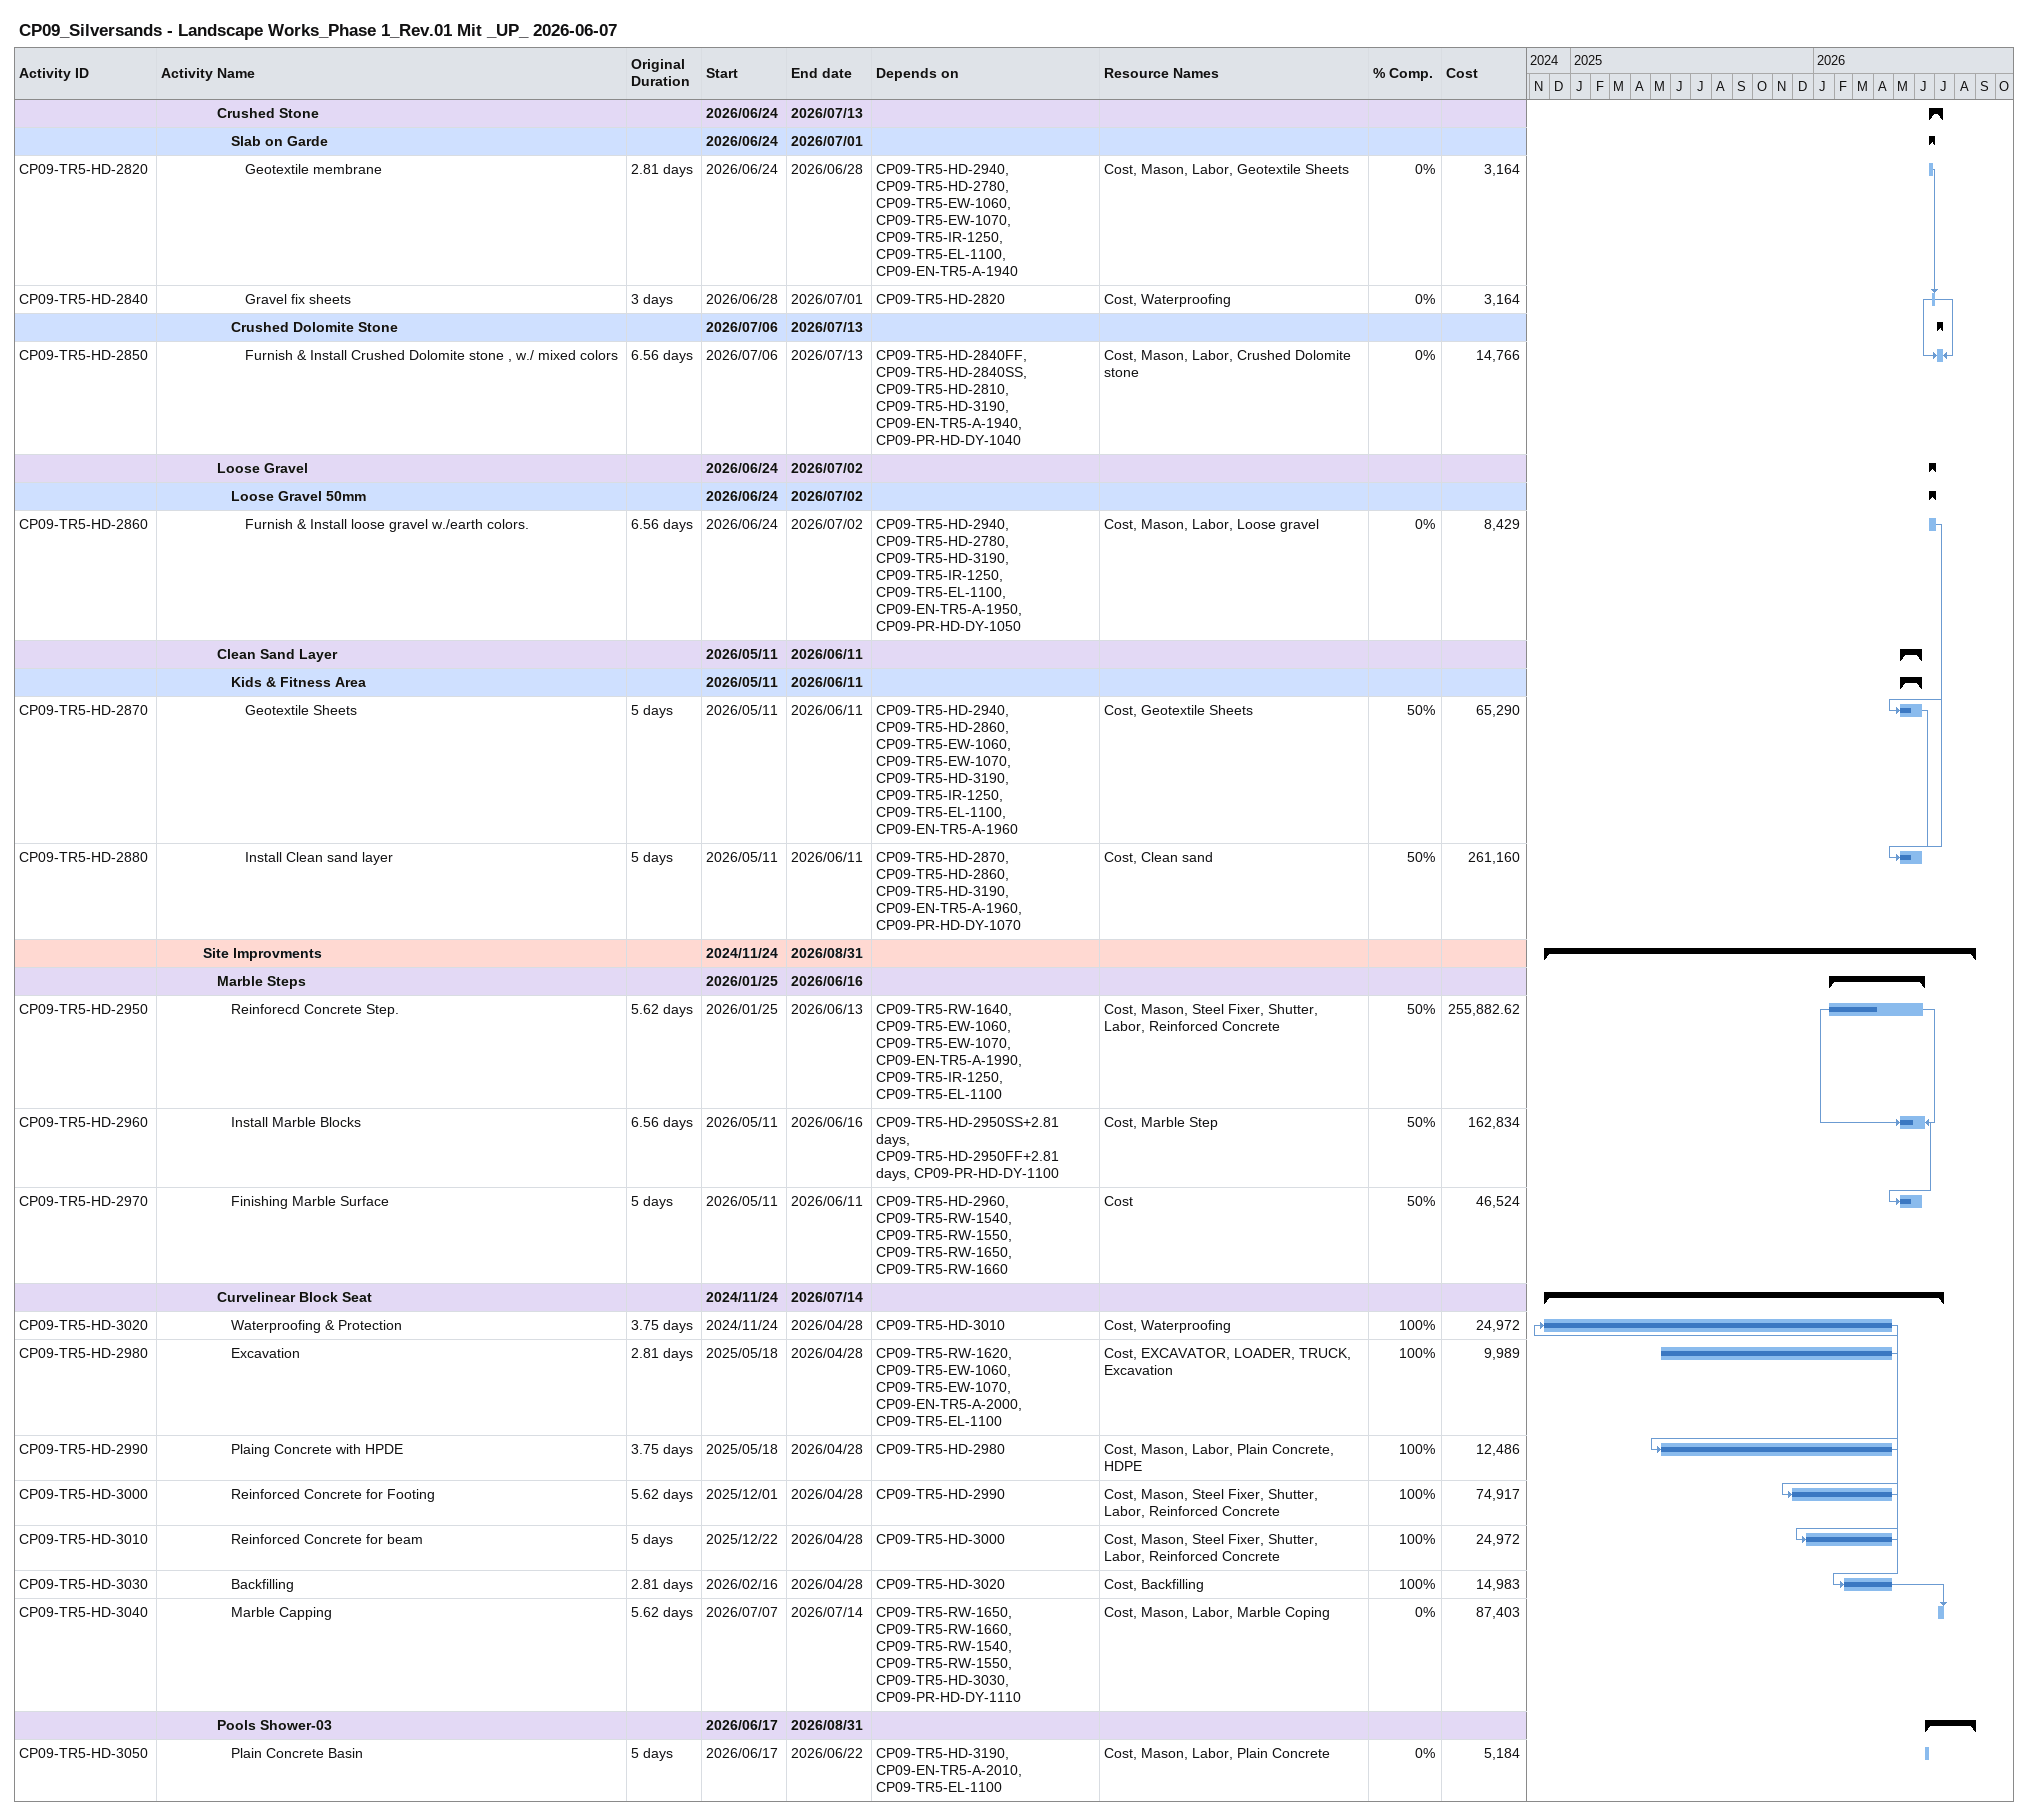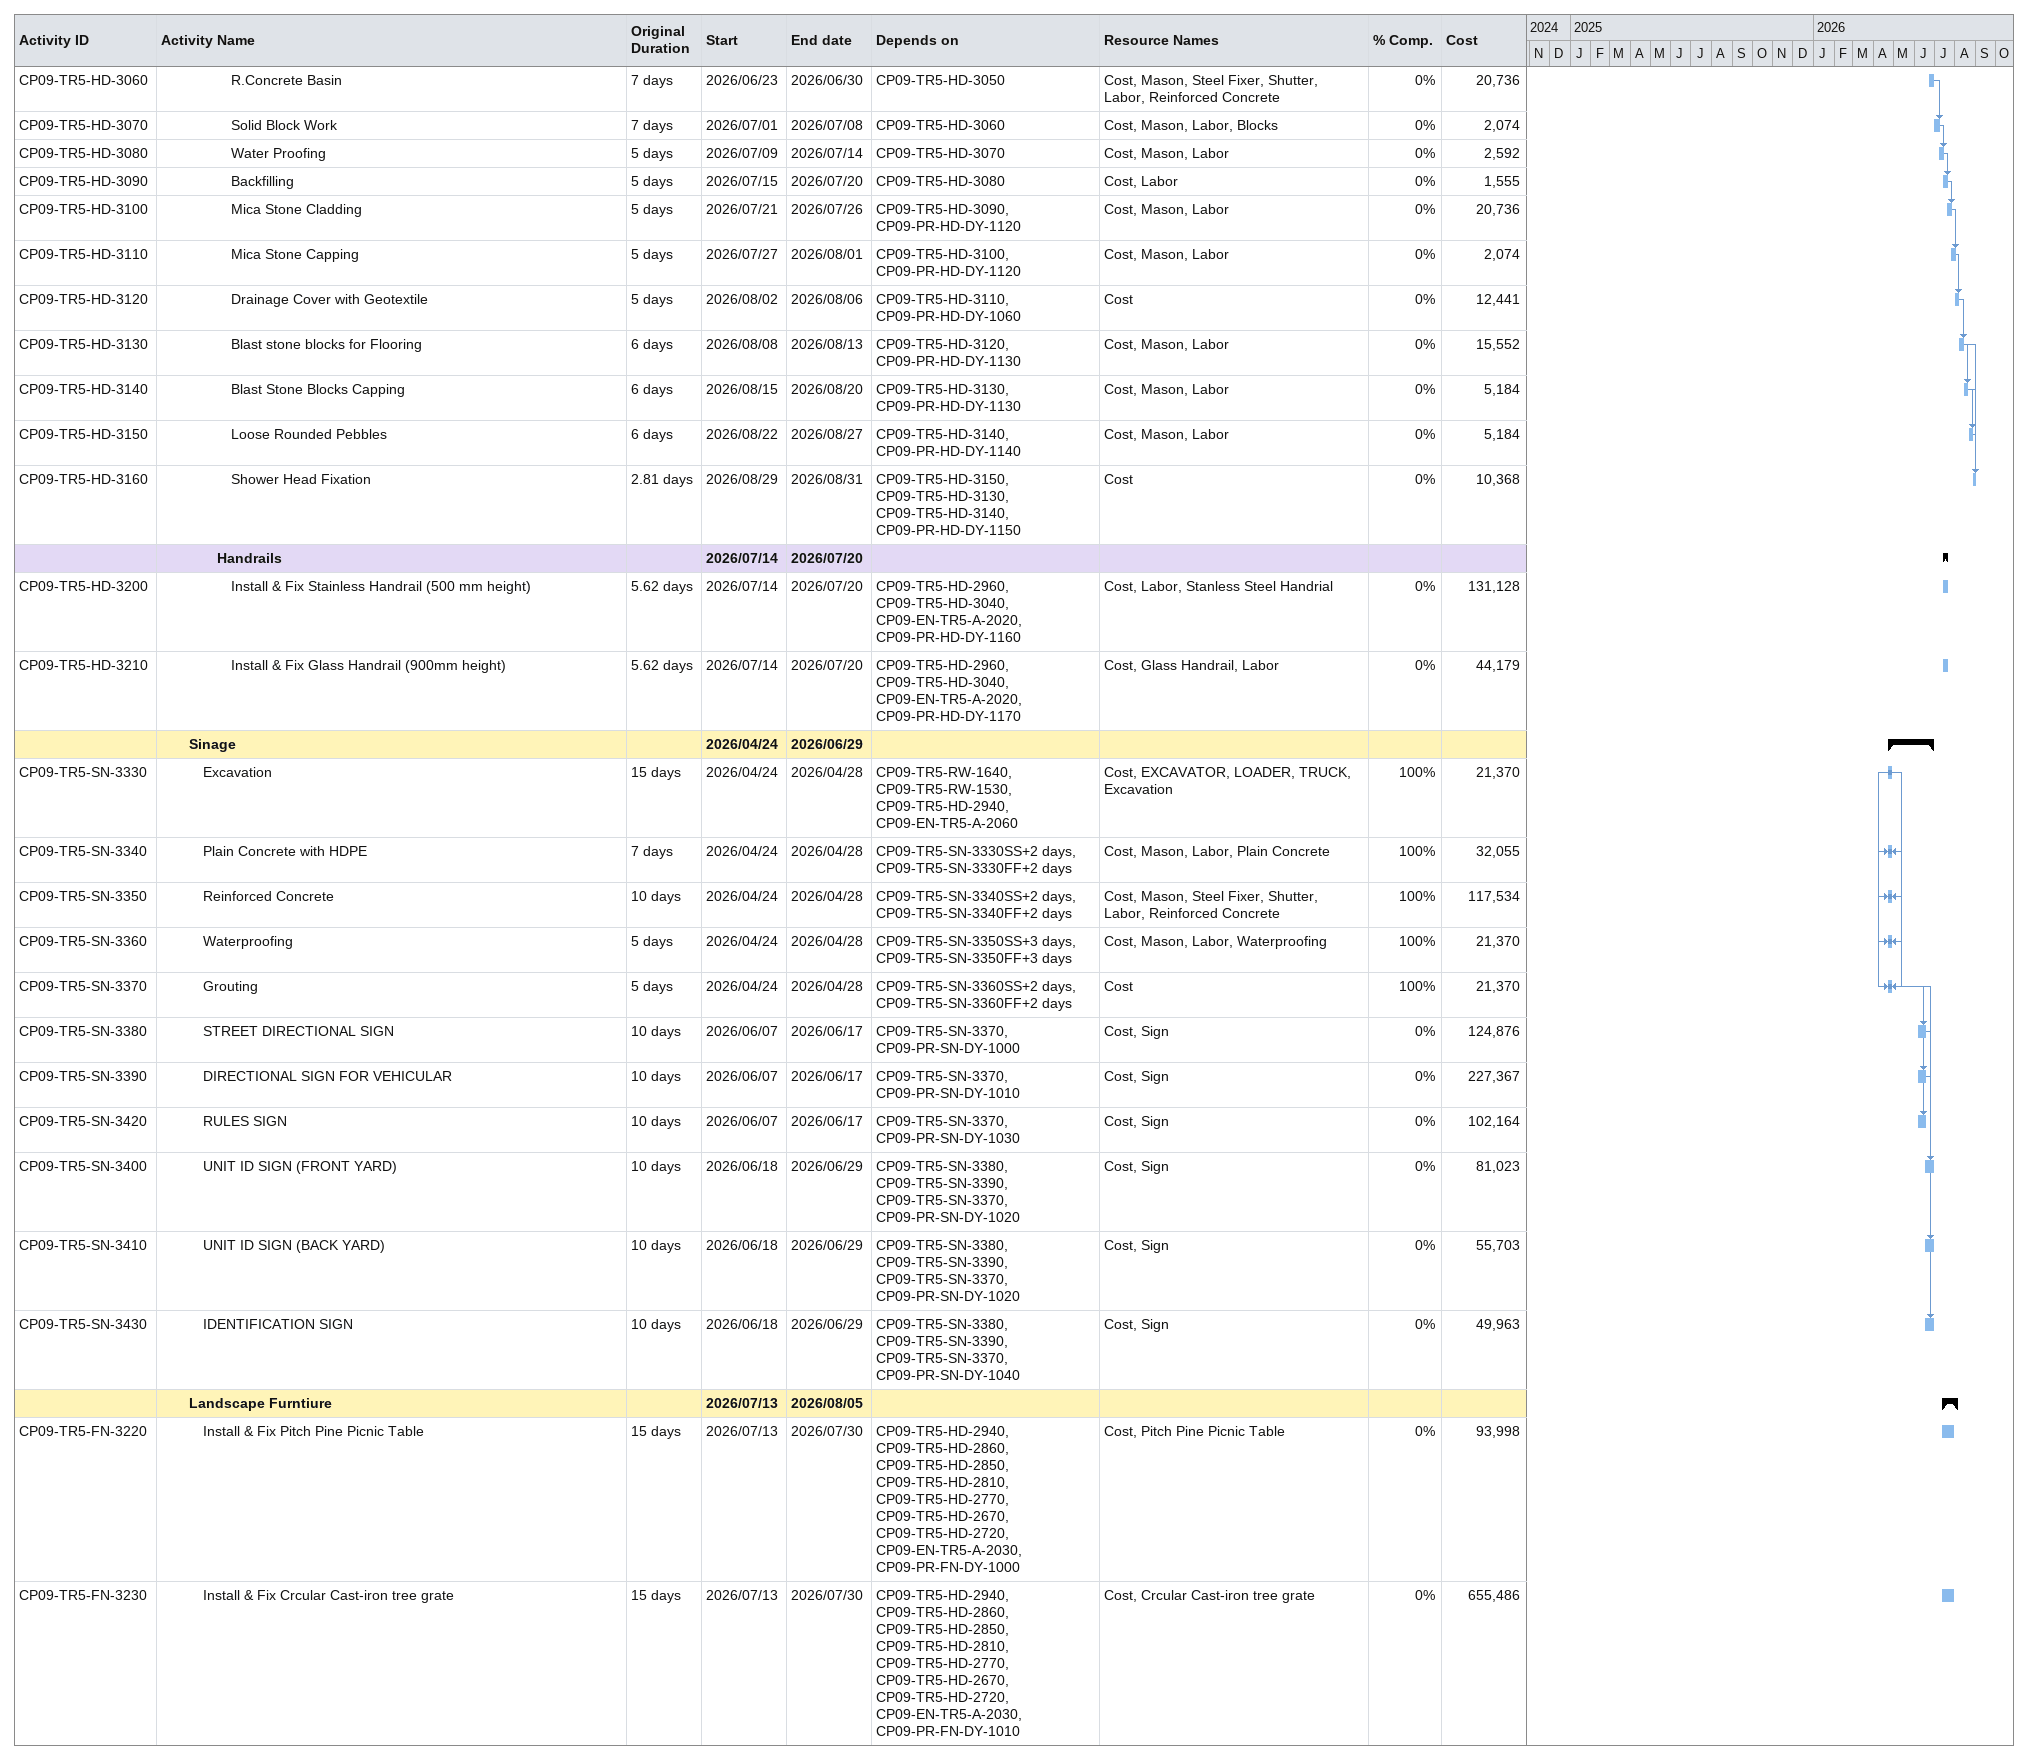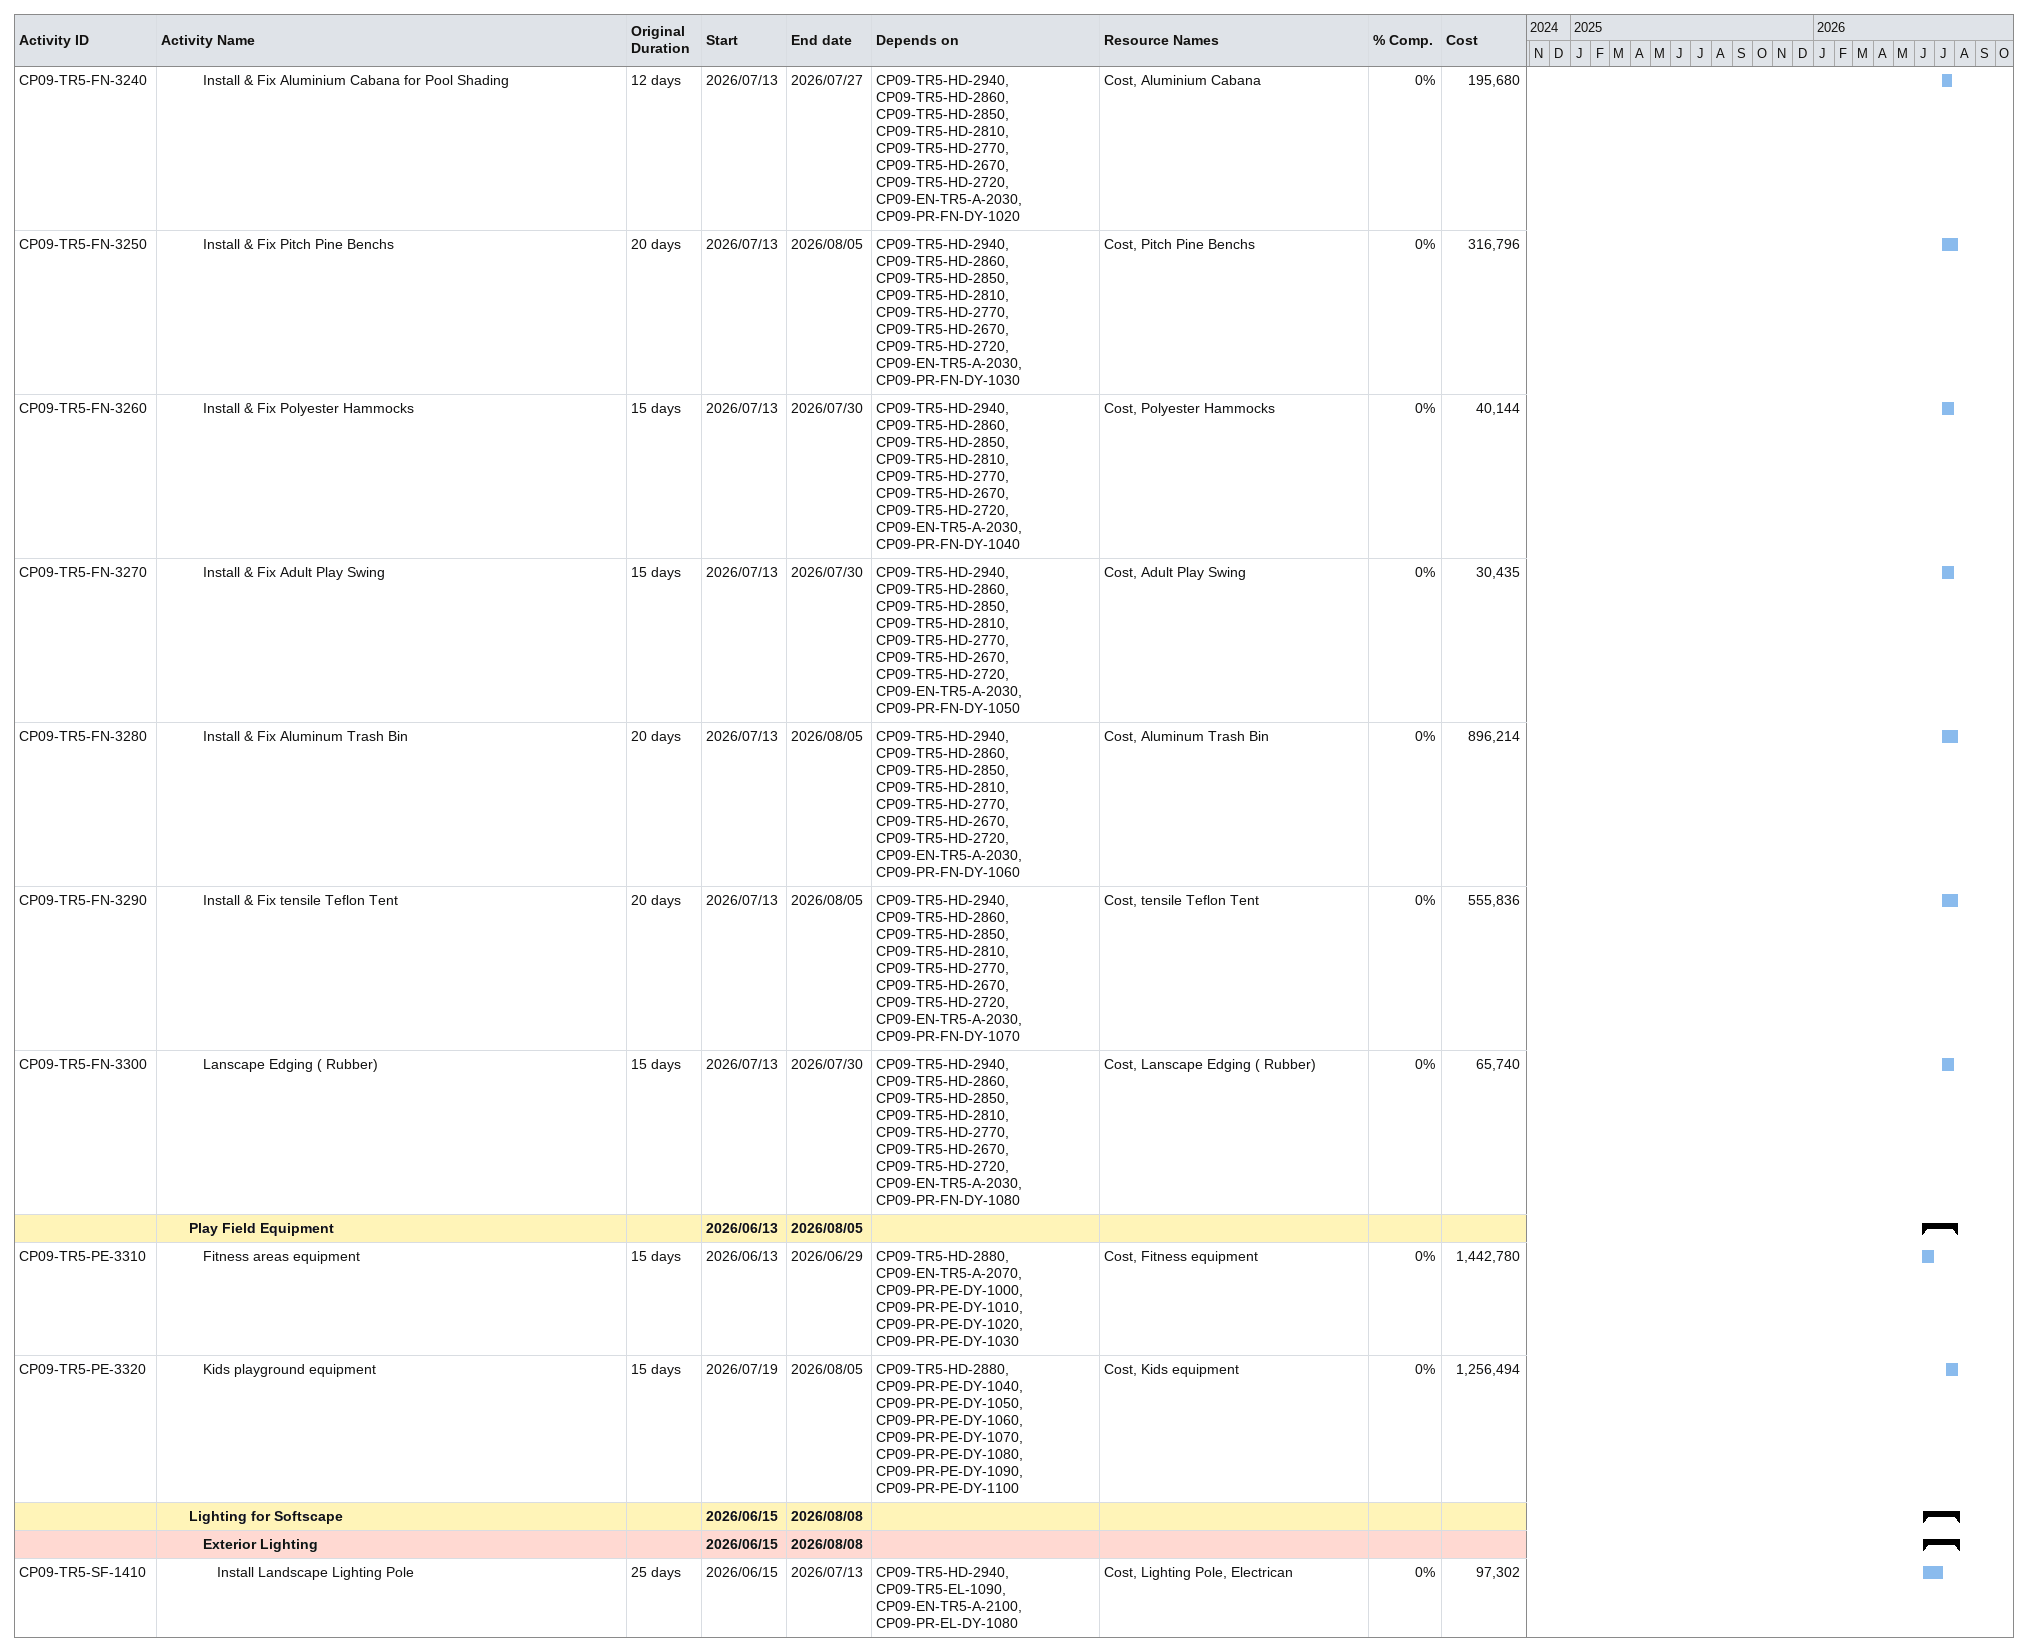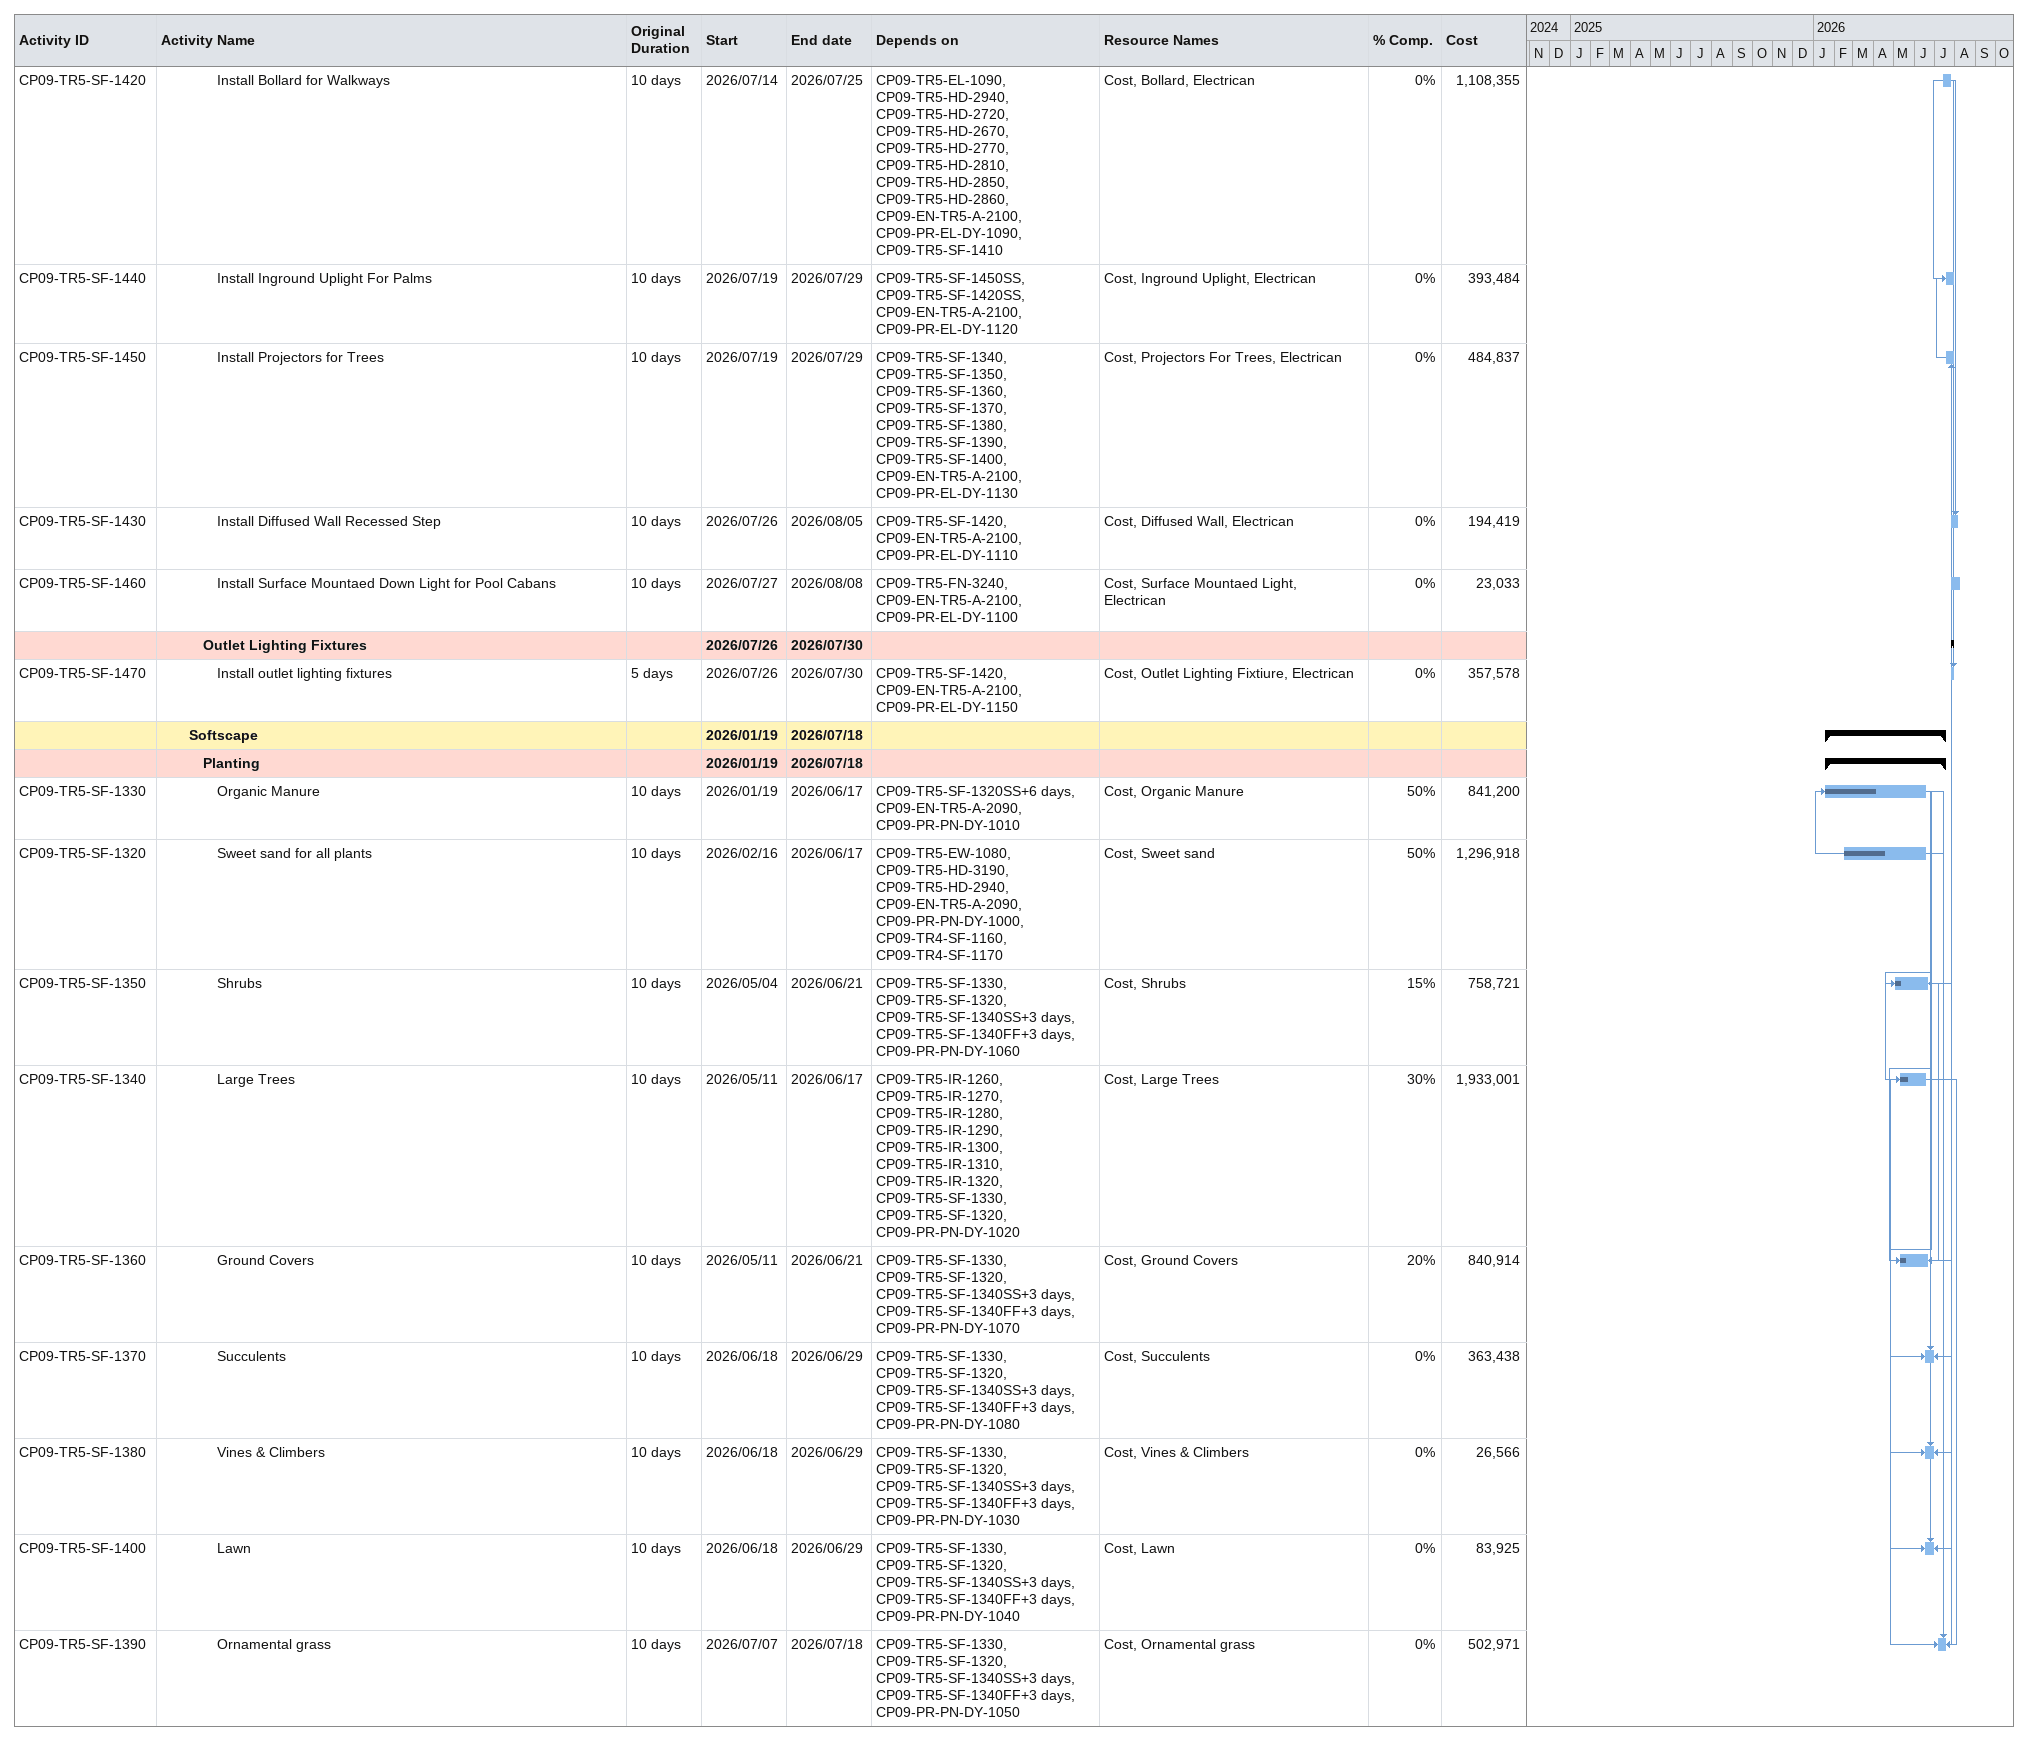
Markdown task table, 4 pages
CP09_Silversands - Landscape Works_Phase 1_Rev.01 Mit _UP_ 2026-06-07

| ID | Level | Task | Original duration | Start | Finish | Predecessors | Resources | % complete | Cost |
|---|---|---|---|---|---|---|---|---|---|
|  | 5 | **Crushed Stone** |  | 2026-06-24 | 2026-07-13 |  |  |  |  |
|  | 6 | **Slab on Garde** |  | 2026-06-24 | 2026-07-01 |  |  |  |  |
| CP09-TR5-HD-2820 | 7 | Geotextile membrane | 2.81d | 2026-06-24 | 2026-06-28 | CP09-TR5-HD-2940, CP09-TR5-HD-2780, CP09-TR5-EW-1060, CP09-TR5-EW-1070, CP09-TR5-IR-1250, CP09-TR5-EL-1100, CP09-EN-TR5-A-1940 | Cost, Mason, Labor, Geotextile Sheets | 0 | 3164 |
| CP09-TR5-HD-2840 | 7 | Gravel fix sheets | 3d | 2026-06-28 | 2026-07-01 | CP09-TR5-HD-2820 | Cost, Waterproofing | 0 | 3164 |
|  | 6 | **Crushed Dolomite Stone** |  | 2026-07-06 | 2026-07-13 |  |  |  |  |
| CP09-TR5-HD-2850 | 7 | Furnish & Install Crushed Dolomite stone , w./ mixed colors | 6.56d | 2026-07-06 | 2026-07-13 | CP09-TR5-HD-2840FF, CP09-TR5-HD-2840SS, CP09-TR5-HD-2810, CP09-TR5-HD-3190, CP09-EN-TR5-A-1940, CP09-PR-HD-DY-1040 | Cost, Mason, Labor, Crushed Dolomite stone | 0 | 14766 |
|  | 5 | **Loose Gravel** |  | 2026-06-24 | 2026-07-02 |  |  |  |  |
|  | 6 | **Loose Gravel 50mm** |  | 2026-06-24 | 2026-07-02 |  |  |  |  |
| CP09-TR5-HD-2860 | 7 | Furnish & Install loose gravel w./earth colors. | 6.56d | 2026-06-24 | 2026-07-02 | CP09-TR5-HD-2940, CP09-TR5-HD-2780, CP09-TR5-HD-3190, CP09-TR5-IR-1250, CP09-TR5-EL-1100, CP09-EN-TR5-A-1950, CP09-PR-HD-DY-1050 | Cost, Mason, Labor, Loose gravel | 0 | 8429 |
|  | 5 | **Clean Sand Layer** |  | 2026-05-11 | 2026-06-11 |  |  |  |  |
|  | 6 | **Kids & Fitness Area** |  | 2026-05-11 | 2026-06-11 |  |  |  |  |
| CP09-TR5-HD-2870 | 7 | Geotextile Sheets | 5d | 2026-05-11 | 2026-06-11 | CP09-TR5-HD-2940, CP09-TR5-HD-2860, CP09-TR5-EW-1060, CP09-TR5-EW-1070, CP09-TR5-HD-3190, CP09-TR5-IR-1250, CP09-TR5-EL-1100, CP09-EN-TR5-A-1960 | Cost, Geotextile Sheets | 50 | 65290 |
| CP09-TR5-HD-2880 | 7 | Install Clean sand layer | 5d | 2026-05-11 | 2026-06-11 | CP09-TR5-HD-2870, CP09-TR5-HD-2860, CP09-TR5-HD-3190, CP09-EN-TR5-A-1960, CP09-PR-HD-DY-1070 | Cost, Clean sand | 50 | 261160 |
|  | 4 | **Site Improvments** |  | 2024-11-24 | 2026-08-31 |  |  |  |  |
|  | 5 | **Marble Steps** |  | 2026-01-25 | 2026-06-16 |  |  |  |  |
| CP09-TR5-HD-2950 | 6 | Reinforecd Concrete Step. | 5.62d | 2026-01-25 | 2026-06-13 | CP09-TR5-RW-1640, CP09-TR5-EW-1060, CP09-TR5-EW-1070, CP09-EN-TR5-A-1990, CP09-TR5-IR-1250, CP09-TR5-EL-1100 | Cost, Mason, Steel Fixer, Shutter, Labor, Reinforced Concrete | 50 | 255882.62 |
| CP09-TR5-HD-2960 | 6 | Install Marble Blocks | 6.56d | 2026-05-11 | 2026-06-16 | CP09-TR5-HD-2950SS+2.81d, CP09-TR5-HD-2950FF+2.81d, CP09-PR-HD-DY-1100 | Cost, Marble Step | 50 | 162834 |
| CP09-TR5-HD-2970 | 6 | Finishing Marble Surface | 5d | 2026-05-11 | 2026-06-11 | CP09-TR5-HD-2960, CP09-TR5-RW-1540, CP09-TR5-RW-1550, CP09-TR5-RW-1650, CP09-TR5-RW-1660 | Cost | 50 | 46524 |
|  | 5 | **Curvelinear Block Seat** |  | 2024-11-24 | 2026-07-14 |  |  |  |  |
| CP09-TR5-HD-3020 | 6 | Waterproofing & Protection | 3.75d | 2024-11-24 | 2026-04-28 | CP09-TR5-HD-3010 | Cost, Waterproofing | 100 | 24972 |
| CP09-TR5-HD-2980 | 6 | Excavation | 2.81d | 2025-05-18 | 2026-04-28 | CP09-TR5-RW-1620, CP09-TR5-EW-1060, CP09-TR5-EW-1070, CP09-EN-TR5-A-2000, CP09-TR5-EL-1100 | Cost, EXCAVATOR, LOADER, TRUCK, Excavation | 100 | 9989 |
| CP09-TR5-HD-2990 | 6 | Plaing Concrete with HPDE | 3.75d | 2025-05-18 | 2026-04-28 | CP09-TR5-HD-2980 | Cost, Mason, Labor, Plain Concrete, HDPE | 100 | 12486 |
| CP09-TR5-HD-3000 | 6 | Reinforced Concrete for Footing | 5.62d | 2025-12-01 | 2026-04-28 | CP09-TR5-HD-2990 | Cost, Mason, Steel Fixer, Shutter, Labor, Reinforced Concrete | 100 | 74917 |
| CP09-TR5-HD-3010 | 6 | Reinforced Concrete for beam | 5d | 2025-12-22 | 2026-04-28 | CP09-TR5-HD-3000 | Cost, Mason, Steel Fixer, Shutter, Labor, Reinforced Concrete | 100 | 24972 |
| CP09-TR5-HD-3030 | 6 | Backfilling | 2.81d | 2026-02-16 | 2026-04-28 | CP09-TR5-HD-3020 | Cost, Backfilling | 100 | 14983 |
| CP09-TR5-HD-3040 | 6 | Marble Capping | 5.62d | 2026-07-07 | 2026-07-14 | CP09-TR5-RW-1650, CP09-TR5-RW-1660, CP09-TR5-RW-1540, CP09-TR5-RW-1550, CP09-TR5-HD-3030, CP09-PR-HD-DY-1110 | Cost, Mason, Labor, Marble Coping | 0 | 87403 |
|  | 5 | **Pools Shower-03** |  | 2026-06-17 | 2026-08-31 |  |  |  |  |
| CP09-TR5-HD-3050 | 6 | Plain Concrete Basin | 5d | 2026-06-17 | 2026-06-22 | CP09-TR5-HD-3190, CP09-EN-TR5-A-2010, CP09-TR5-EL-1100 | Cost, Mason, Labor, Plain Concrete | 0 | 5184 |
| CP09-TR5-HD-3060 | 6 | R.Concrete Basin | 7d | 2026-06-23 | 2026-06-30 | CP09-TR5-HD-3050 | Cost, Mason, Steel Fixer, Shutter, Labor, Reinforced Concrete | 0 | 20736 |
| CP09-TR5-HD-3070 | 6 | Solid Block Work | 7d | 2026-07-01 | 2026-07-08 | CP09-TR5-HD-3060 | Cost, Mason, Labor, Blocks | 0 | 2074 |
| CP09-TR5-HD-3080 | 6 | Water Proofing | 5d | 2026-07-09 | 2026-07-14 | CP09-TR5-HD-3070 | Cost, Mason, Labor | 0 | 2592 |
| CP09-TR5-HD-3090 | 6 | Backfilling | 5d | 2026-07-15 | 2026-07-20 | CP09-TR5-HD-3080 | Cost, Labor | 0 | 1555 |
| CP09-TR5-HD-3100 | 6 | Mica Stone Cladding | 5d | 2026-07-21 | 2026-07-26 | CP09-TR5-HD-3090, CP09-PR-HD-DY-1120 | Cost, Mason, Labor | 0 | 20736 |
| CP09-TR5-HD-3110 | 6 | Mica Stone Capping | 5d | 2026-07-27 | 2026-08-01 | CP09-TR5-HD-3100, CP09-PR-HD-DY-1120 | Cost, Mason, Labor | 0 | 2074 |
| CP09-TR5-HD-3120 | 6 | Drainage Cover with Geotextile | 5d | 2026-08-02 | 2026-08-06 | CP09-TR5-HD-3110, CP09-PR-HD-DY-1060 | Cost | 0 | 12441 |
| CP09-TR5-HD-3130 | 6 | Blast stone blocks for Flooring | 6d | 2026-08-08 | 2026-08-13 | CP09-TR5-HD-3120, CP09-PR-HD-DY-1130 | Cost, Mason, Labor | 0 | 15552 |
| CP09-TR5-HD-3140 | 6 | Blast Stone Blocks Capping | 6d | 2026-08-15 | 2026-08-20 | CP09-TR5-HD-3130, CP09-PR-HD-DY-1130 | Cost, Mason, Labor | 0 | 5184 |
| CP09-TR5-HD-3150 | 6 | Loose Rounded Pebbles | 6d | 2026-08-22 | 2026-08-27 | CP09-TR5-HD-3140, CP09-PR-HD-DY-1140 | Cost, Mason, Labor | 0 | 5184 |
| CP09-TR5-HD-3160 | 6 | Shower Head Fixation | 2.81d | 2026-08-29 | 2026-08-31 | CP09-TR5-HD-3150, CP09-TR5-HD-3130, CP09-TR5-HD-3140, CP09-PR-HD-DY-1150 | Cost | 0 | 10368 |
|  | 5 | **Handrails** |  | 2026-07-14 | 2026-07-20 |  |  |  |  |
| CP09-TR5-HD-3200 | 6 | Install & Fix Stainless Handrail (500 mm height) | 5.62d | 2026-07-14 | 2026-07-20 | CP09-TR5-HD-2960, CP09-TR5-HD-3040, CP09-EN-TR5-A-2020, CP09-PR-HD-DY-1160 | Cost, Labor, Stanless Steel Handrial | 0 | 131128 |
| CP09-TR5-HD-3210 | 6 | Install & Fix Glass Handrail (900mm height) | 5.62d | 2026-07-14 | 2026-07-20 | CP09-TR5-HD-2960, CP09-TR5-HD-3040, CP09-EN-TR5-A-2020, CP09-PR-HD-DY-1170 | Cost, Glass Handrail, Labor | 0 | 44179 |
|  | 3 | **Sinage** |  | 2026-04-24 | 2026-06-29 |  |  |  |  |
| CP09-TR5-SN-3330 | 4 | Excavation | 15d | 2026-04-24 | 2026-04-28 | CP09-TR5-RW-1640, CP09-TR5-RW-1530, CP09-TR5-HD-2940, CP09-EN-TR5-A-2060 | Cost, EXCAVATOR, LOADER, TRUCK, Excavation | 100 | 21370 |
| CP09-TR5-SN-3340 | 4 | Plain Concrete with HDPE | 7d | 2026-04-24 | 2026-04-28 | CP09-TR5-SN-3330SS+2d, CP09-TR5-SN-3330FF+2d | Cost, Mason, Labor, Plain Concrete | 100 | 32055 |
| CP09-TR5-SN-3350 | 4 | Reinforced Concrete | 10d | 2026-04-24 | 2026-04-28 | CP09-TR5-SN-3340SS+2d, CP09-TR5-SN-3340FF+2d | Cost, Mason, Steel Fixer, Shutter, Labor, Reinforced Concrete | 100 | 117534 |
| CP09-TR5-SN-3360 | 4 | Waterproofing | 5d | 2026-04-24 | 2026-04-28 | CP09-TR5-SN-3350SS+3d, CP09-TR5-SN-3350FF+3d | Cost, Mason, Labor, Waterproofing | 100 | 21370 |
| CP09-TR5-SN-3370 | 4 | Grouting | 5d | 2026-04-24 | 2026-04-28 | CP09-TR5-SN-3360SS+2d, CP09-TR5-SN-3360FF+2d | Cost | 100 | 21370 |
| CP09-TR5-SN-3380 | 4 | STREET DIRECTIONAL SIGN | 10d | 2026-06-07 | 2026-06-17 | CP09-TR5-SN-3370, CP09-PR-SN-DY-1000 | Cost, Sign | 0 | 124876 |
| CP09-TR5-SN-3390 | 4 | DIRECTIONAL SIGN FOR VEHICULAR | 10d | 2026-06-07 | 2026-06-17 | CP09-TR5-SN-3370, CP09-PR-SN-DY-1010 | Cost, Sign | 0 | 227367 |
| CP09-TR5-SN-3420 | 4 | RULES SIGN | 10d | 2026-06-07 | 2026-06-17 | CP09-TR5-SN-3370, CP09-PR-SN-DY-1030 | Cost, Sign | 0 | 102164 |
| CP09-TR5-SN-3400 | 4 | UNIT ID SIGN (FRONT YARD) | 10d | 2026-06-18 | 2026-06-29 | CP09-TR5-SN-3380, CP09-TR5-SN-3390, CP09-TR5-SN-3370, CP09-PR-SN-DY-1020 | Cost, Sign | 0 | 81023 |
| CP09-TR5-SN-3410 | 4 | UNIT ID SIGN (BACK YARD) | 10d | 2026-06-18 | 2026-06-29 | CP09-TR5-SN-3380, CP09-TR5-SN-3390, CP09-TR5-SN-3370, CP09-PR-SN-DY-1020 | Cost, Sign | 0 | 55703 |
| CP09-TR5-SN-3430 | 4 | IDENTIFICATION SIGN | 10d | 2026-06-18 | 2026-06-29 | CP09-TR5-SN-3380, CP09-TR5-SN-3390, CP09-TR5-SN-3370, CP09-PR-SN-DY-1040 | Cost, Sign | 0 | 49963 |
|  | 3 | **Landscape Furntiure** |  | 2026-07-13 | 2026-08-05 |  |  |  |  |
| CP09-TR5-FN-3220 | 4 | Install & Fix Pitch Pine Picnic Table | 15d | 2026-07-13 | 2026-07-30 | CP09-TR5-HD-2940, CP09-TR5-HD-2860, CP09-TR5-HD-2850, CP09-TR5-HD-2810, CP09-TR5-HD-2770, CP09-TR5-HD-2670, CP09-TR5-HD-2720, CP09-EN-TR5-A-2030, CP09-PR-FN-DY-1000 | Cost, Pitch Pine Picnic Table | 0 | 93998 |
| CP09-TR5-FN-3230 | 4 | Install & Fix Crcular Cast-iron tree grate | 15d | 2026-07-13 | 2026-07-30 | CP09-TR5-HD-2940, CP09-TR5-HD-2860, CP09-TR5-HD-2850, CP09-TR5-HD-2810, CP09-TR5-HD-2770, CP09-TR5-HD-2670, CP09-TR5-HD-2720, CP09-EN-TR5-A-2030, CP09-PR-FN-DY-1010 | Cost, Crcular Cast-iron tree grate | 0 | 655486 |
| CP09-TR5-FN-3240 | 4 | Install & Fix Aluminium Cabana for Pool Shading | 12d | 2026-07-13 | 2026-07-27 | CP09-TR5-HD-2940, CP09-TR5-HD-2860, CP09-TR5-HD-2850, CP09-TR5-HD-2810, CP09-TR5-HD-2770, CP09-TR5-HD-2670, CP09-TR5-HD-2720, CP09-EN-TR5-A-2030, CP09-PR-FN-DY-1020 | Cost, Aluminium Cabana | 0 | 195680 |
| CP09-TR5-FN-3250 | 4 | Install & Fix Pitch Pine Benchs | 20d | 2026-07-13 | 2026-08-05 | CP09-TR5-HD-2940, CP09-TR5-HD-2860, CP09-TR5-HD-2850, CP09-TR5-HD-2810, CP09-TR5-HD-2770, CP09-TR5-HD-2670, CP09-TR5-HD-2720, CP09-EN-TR5-A-2030, CP09-PR-FN-DY-1030 | Cost, Pitch Pine Benchs | 0 | 316796 |
| CP09-TR5-FN-3260 | 4 | Install & Fix Polyester Hammocks | 15d | 2026-07-13 | 2026-07-30 | CP09-TR5-HD-2940, CP09-TR5-HD-2860, CP09-TR5-HD-2850, CP09-TR5-HD-2810, CP09-TR5-HD-2770, CP09-TR5-HD-2670, CP09-TR5-HD-2720, CP09-EN-TR5-A-2030, CP09-PR-FN-DY-1040 | Cost, Polyester Hammocks | 0 | 40144 |
| CP09-TR5-FN-3270 | 4 | Install & Fix Adult Play Swing | 15d | 2026-07-13 | 2026-07-30 | CP09-TR5-HD-2940, CP09-TR5-HD-2860, CP09-TR5-HD-2850, CP09-TR5-HD-2810, CP09-TR5-HD-2770, CP09-TR5-HD-2670, CP09-TR5-HD-2720, CP09-EN-TR5-A-2030, CP09-PR-FN-DY-1050 | Cost, Adult Play Swing | 0 | 30435 |
| CP09-TR5-FN-3280 | 4 | Install & Fix Aluminum Trash Bin | 20d | 2026-07-13 | 2026-08-05 | CP09-TR5-HD-2940, CP09-TR5-HD-2860, CP09-TR5-HD-2850, CP09-TR5-HD-2810, CP09-TR5-HD-2770, CP09-TR5-HD-2670, CP09-TR5-HD-2720, CP09-EN-TR5-A-2030, CP09-PR-FN-DY-1060 | Cost, Aluminum Trash Bin | 0 | 896214 |
| CP09-TR5-FN-3290 | 4 | Install & Fix tensile Teflon Tent | 20d | 2026-07-13 | 2026-08-05 | CP09-TR5-HD-2940, CP09-TR5-HD-2860, CP09-TR5-HD-2850, CP09-TR5-HD-2810, CP09-TR5-HD-2770, CP09-TR5-HD-2670, CP09-TR5-HD-2720, CP09-EN-TR5-A-2030, CP09-PR-FN-DY-1070 | Cost, tensile Teflon Tent | 0 | 555836 |
| CP09-TR5-FN-3300 | 4 | Lanscape Edging ( Rubber) | 15d | 2026-07-13 | 2026-07-30 | CP09-TR5-HD-2940, CP09-TR5-HD-2860, CP09-TR5-HD-2850, CP09-TR5-HD-2810, CP09-TR5-HD-2770, CP09-TR5-HD-2670, CP09-TR5-HD-2720, CP09-EN-TR5-A-2030, CP09-PR-FN-DY-1080 | Cost, Lanscape Edging ( Rubber) | 0 | 65740 |
|  | 3 | **Play Field Equipment** |  | 2026-06-13 | 2026-08-05 |  |  |  |  |
| CP09-TR5-PE-3310 | 4 | Fitness areas equipment | 15d | 2026-06-13 | 2026-06-29 | CP09-TR5-HD-2880, CP09-EN-TR5-A-2070, CP09-PR-PE-DY-1000, CP09-PR-PE-DY-1010, CP09-PR-PE-DY-1020, CP09-PR-PE-DY-1030 | Cost, Fitness equipment | 0 | 1442780 |
| CP09-TR5-PE-3320 | 4 | Kids playground equipment | 15d | 2026-07-19 | 2026-08-05 | CP09-TR5-HD-2880, CP09-PR-PE-DY-1040, CP09-PR-PE-DY-1050, CP09-PR-PE-DY-1060, CP09-PR-PE-DY-1070, CP09-PR-PE-DY-1080, CP09-PR-PE-DY-1090, CP09-PR-PE-DY-1100 | Cost, Kids equipment | 0 | 1256494 |
|  | 3 | **Lighting for Softscape** |  | 2026-06-15 | 2026-08-08 |  |  |  |  |
|  | 4 | **Exterior Lighting** |  | 2026-06-15 | 2026-08-08 |  |  |  |  |
| CP09-TR5-SF-1410 | 5 | Install Landscape Lighting Pole | 25d | 2026-06-15 | 2026-07-13 | CP09-TR5-HD-2940, CP09-TR5-EL-1090, CP09-EN-TR5-A-2100, CP09-PR-EL-DY-1080 | Cost, Lighting Pole, Electrican | 0 | 97302 |
| CP09-TR5-SF-1420 | 5 | Install Bollard for Walkways | 10d | 2026-07-14 | 2026-07-25 | CP09-TR5-EL-1090, CP09-TR5-HD-2940, CP09-TR5-HD-2720, CP09-TR5-HD-2670, CP09-TR5-HD-2770, CP09-TR5-HD-2810, CP09-TR5-HD-2850, CP09-TR5-HD-2860, CP09-EN-TR5-A-2100, CP09-PR-EL-DY-1090, CP09-TR5-SF-1410 | Cost, Bollard, Electrican | 0 | 1108355 |
| CP09-TR5-SF-1440 | 5 | Install Inground Uplight For Palms | 10d | 2026-07-19 | 2026-07-29 | CP09-TR5-SF-1450SS, CP09-TR5-SF-1420SS, CP09-EN-TR5-A-2100, CP09-PR-EL-DY-1120 | Cost, Inground Uplight, Electrican | 0 | 393484 |
| CP09-TR5-SF-1450 | 5 | Install Projectors for Trees | 10d | 2026-07-19 | 2026-07-29 | CP09-TR5-SF-1340, CP09-TR5-SF-1350, CP09-TR5-SF-1360, CP09-TR5-SF-1370, CP09-TR5-SF-1380, CP09-TR5-SF-1390, CP09-TR5-SF-1400, CP09-EN-TR5-A-2100, CP09-PR-EL-DY-1130 | Cost, Projectors For Trees, Electrican | 0 | 484837 |
| CP09-TR5-SF-1430 | 5 | Install Diffused Wall Recessed Step | 10d | 2026-07-26 | 2026-08-05 | CP09-TR5-SF-1420, CP09-EN-TR5-A-2100, CP09-PR-EL-DY-1110 | Cost, Diffused Wall, Electrican | 0 | 194419 |
| CP09-TR5-SF-1460 | 5 | Install Surface Mountaed Down Light for Pool Cabans | 10d | 2026-07-27 | 2026-08-08 | CP09-TR5-FN-3240, CP09-EN-TR5-A-2100, CP09-PR-EL-DY-1100 | Cost, Surface Mountaed Light, Electrican | 0 | 23033 |
|  | 4 | **Outlet Lighting Fixtures** |  | 2026-07-26 | 2026-07-30 |  |  |  |  |
| CP09-TR5-SF-1470 | 5 | Install outlet lighting fixtures | 5d | 2026-07-26 | 2026-07-30 | CP09-TR5-SF-1420, CP09-EN-TR5-A-2100, CP09-PR-EL-DY-1150 | Cost, Outlet Lighting Fixtiure, Electrican | 0 | 357578 |
|  | 3 | **Softscape** |  | 2026-01-19 | 2026-07-18 |  |  |  |  |
|  | 4 | **Planting** |  | 2026-01-19 | 2026-07-18 |  |  |  |  |
| CP09-TR5-SF-1330 | 5 | Organic Manure | 10d | 2026-01-19 | 2026-06-17 | CP09-TR5-SF-1320SS+6d, CP09-EN-TR5-A-2090, CP09-PR-PN-DY-1010 | Cost, Organic Manure | 50 | 841200 |
| CP09-TR5-SF-1320 | 5 | Sweet sand for all plants | 10d | 2026-02-16 | 2026-06-17 | CP09-TR5-EW-1080, CP09-TR5-HD-3190, CP09-TR5-HD-2940, CP09-EN-TR5-A-2090, CP09-PR-PN-DY-1000, CP09-TR4-SF-1160, CP09-TR4-SF-1170 | Cost, Sweet sand | 50 | 1296918 |
| CP09-TR5-SF-1350 | 5 | Shrubs | 10d | 2026-05-04 | 2026-06-21 | CP09-TR5-SF-1330, CP09-TR5-SF-1320, CP09-TR5-SF-1340SS+3d, CP09-TR5-SF-1340FF+3d, CP09-PR-PN-DY-1060 | Cost, Shrubs | 15 | 758721 |
| CP09-TR5-SF-1340 | 5 | Large Trees | 10d | 2026-05-11 | 2026-06-17 | CP09-TR5-IR-1260, CP09-TR5-IR-1270, CP09-TR5-IR-1280, CP09-TR5-IR-1290, CP09-TR5-IR-1300, CP09-TR5-IR-1310, CP09-TR5-IR-1320, CP09-TR5-SF-1330, CP09-TR5-SF-1320, CP09-PR-PN-DY-1020 | Cost, Large Trees | 30 | 1933001 |
| CP09-TR5-SF-1360 | 5 | Ground Covers | 10d | 2026-05-11 | 2026-06-21 | CP09-TR5-SF-1330, CP09-TR5-SF-1320, CP09-TR5-SF-1340SS+3d, CP09-TR5-SF-1340FF+3d, CP09-PR-PN-DY-1070 | Cost, Ground Covers | 20 | 840914 |
| CP09-TR5-SF-1370 | 5 | Succulents | 10d | 2026-06-18 | 2026-06-29 | CP09-TR5-SF-1330, CP09-TR5-SF-1320, CP09-TR5-SF-1340SS+3d, CP09-TR5-SF-1340FF+3d, CP09-PR-PN-DY-1080 | Cost, Succulents | 0 | 363438 |
| CP09-TR5-SF-1380 | 5 | Vines & Climbers | 10d | 2026-06-18 | 2026-06-29 | CP09-TR5-SF-1330, CP09-TR5-SF-1320, CP09-TR5-SF-1340SS+3d, CP09-TR5-SF-1340FF+3d, CP09-PR-PN-DY-1030 | Cost, Vines & Climbers | 0 | 26566 |
| CP09-TR5-SF-1400 | 5 | Lawn | 10d | 2026-06-18 | 2026-06-29 | CP09-TR5-SF-1330, CP09-TR5-SF-1320, CP09-TR5-SF-1340SS+3d, CP09-TR5-SF-1340FF+3d, CP09-PR-PN-DY-1040 | Cost, Lawn | 0 | 83925 |
| CP09-TR5-SF-1390 | 5 | Ornamental grass | 10d | 2026-07-07 | 2026-07-18 | CP09-TR5-SF-1330, CP09-TR5-SF-1320, CP09-TR5-SF-1340SS+3d, CP09-TR5-SF-1340FF+3d, CP09-PR-PN-DY-1050 | Cost, Ornamental grass | 0 | 502971 |
